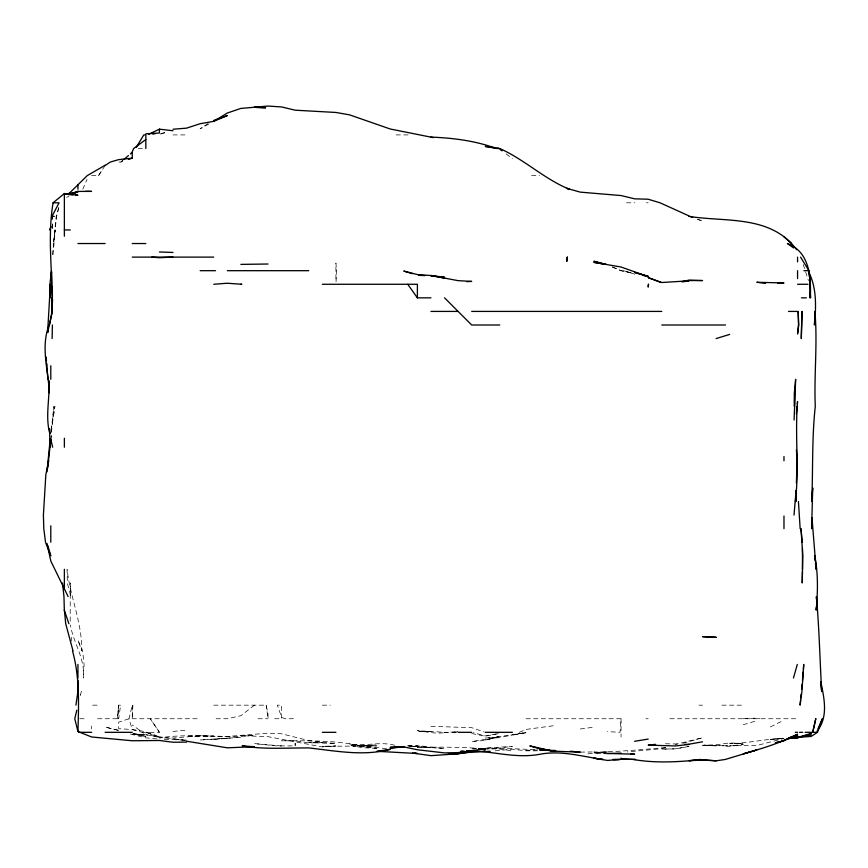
<?xml version="1.0" encoding="UTF-8"?>
<svg xmlns="http://www.w3.org/2000/svg" width="868" height="868" viewBox="0 0 868 868"><rect width="100%" height="100%" fill="white"/><g stroke="black" fill="none" stroke-linecap="round" stroke-linejoin="round"><path stroke-width="0.65" stroke-dasharray="4.34 3.25" d="M394.68 745.265C379.945 741.174 364.484 746.74 349.5 743.974L361.055 745.905C335.037 740.024 308.151 740.903 281.612 740.795L295.185 740.751L308.769 743.008L322.343 742.444L308.769 742.574L335.916 743.594L308.769 740.621L281.612 733.785L268.038 733.167L227.297 736.465L200.15 735.76L172.992 738.039L159.408 737.887C191.003 732.776 222.881 739.135 254.454 735.261L240.881 735.641L268.038 736.672L322.343 746.968L335.916 745.959L322.343 746.328L376.658 745.905L363.074 746.111L376.658 744.722M70.189 621.238L70.275 582.97L70.85 596.544L67.335 582.97L67.086 569.397C70.145 596.924 82.2 622.757 81.755 650.859L77.946 640.139L82.634 650.859L84.087 664.432L83.241 678.016C85.52 658.845 73.335 643.036 70.384 624.938M336.046 281.796L336.578 270.686L335.916 263.047L335.916 281.796M53.067 254.639L55.237 229.955L52.384 254.639M608.989 718.747L621.054 718.747L620.045 732.321L607.47 731.615M50.789 440.065L53.892 406.463L50.952 432.383L54.901 406.463L50.789 432.893M97.585 718.747L117.213 718.747L118.677 705.174L120.619 705.174L118.677 718.747L118.677 705.174M117.213 718.747L118.677 705.554L120.619 705.174M50.789 439.837L51.57 433.62M58.818 207.734L56.637 216.382L53.545 243.528L56.181 216.382L58.655 207.734M82.807 189.224L87.039 179.351M91.531 175.651L98.551 175.651L102.478 169.401M98.551 175.651L105.104 165.549M122.757 160.352L120.858 162.066L116.279 162.066M122.757 160.439L120.858 162.066L124.656 160.764M254.454 705.174L240.881 715.699L227.297 718.747L213.723 718.747M207.984 123.571L200.15 128.779L209.199 123.82M132.262 705.554L132.912 705.174L132.262 718.747L132.262 705.174L128.996 718.747L132.262 729.619L142.037 732.321L145.835 734.621L159.408 737.333C146.996 730.194 132.641 729.391 118.677 728.751L118.677 722.187L128.996 718.747L200.15 718.747M66.63 197.405L68.897 196.211M770.404 726.917L783.978 720.19M519.281 732.321L526.008 729.424L553.166 725.789M160.645 133.889L166.819 131.567M682.769 743.377L702.516 737.724L675.358 744.429M743.247 724.737L756.82 720.711M665.561 747.63L661.785 748.672L627.217 751.927M160.645 134.019L166.819 132.392M665.561 747.543C641.864 749.605 617.821 751.894 593.896 752.057L606.233 752.523M453.649 732.321L458.12 731.518L444.546 732.679L446.206 732.321C436.864 734.285 426.806 731.898 417.389 730.704L445.295 732.321M580.312 728.968L593.896 727.189M607.47 751.872L585.249 754.086M413.678 746.654L417.389 746.23L430.962 747.706L417.389 747.5C437.081 746.881 457.067 747.098 476.63 748.227M227.297 738.342L200.15 739.992L240.881 737.214L213.723 739.406M725.843 745.905L729.673 746.339L743.247 744.635L729.673 745.818L756.82 745.514L783.978 738.429L770.404 739.579L783.978 738.267C765.739 738.885 747.901 743.366 729.673 743.55L743.247 743.507L729.673 742.921L716.089 744.787L702.516 745.286L729.673 745.905M172.992 731.442L186.566 730.129M495.151 750.809L512.424 749.192L526.008 750.82L539.581 750.842M606.233 751.992L593.896 753.109L606.233 753.815M770.404 739.438L783.978 738.256M413.678 746.523L417.389 746.23L407.515 746.502M743.247 718.747L756.82 718.064L759.739 718.747M486.503 747.999L512.424 746.371L498.85 748.042L486.503 748.042M526.008 750.31L538.344 749.919M407.396 745.872L421.013 745.905L444.546 748.607L407.103 745.905L417.389 745.905M580.312 752.122L593.896 751.938L607.47 753.88M716.089 745.959L702.516 745.091L727.688 745.905M281.612 745.992L254.454 743.616L276.718 745.905L295.185 745.905L295.185 743.344L295.185 745.905M172.992 134.909L186.566 134.909M396.123 134.909L411.215 134.909M138.153 148.493L143.318 148.493M531.574 175.651L539.581 175.651M626.468 202.797L634.627 202.797M646.421 202.797L648.201 202.797M630.928 272.585L621.054 270.686L612.385 267.149M92.724 705.174L98.551 705.174M213.723 705.174L266.151 705.174L268.038 714.104L268.038 718.389L266.151 705.174M322.343 705.174L330.35 705.174M698.935 705.174L702.516 705.174M721.926 705.174L743.247 705.174M79.748 718.747L85.617 718.747M258.002 718.747L268.038 718.747M274.646 718.747L281.612 718.747L281.612 705.174L277.315 705.174L281.612 717.293L284.899 718.747L295.185 718.747M526.008 718.747L607.47 718.747M645.922 718.747L648.201 718.747M669.879 718.747L797.562 718.747M159.408 732.321L150.327 718.747L159.408 732.321L142.515 732.321L132.262 724.986M444.546 732.321L458.12 732.321M534.645 749.724C518.576 748.791 502.648 748.227 486.503 748.9L498.85 748.932L512.424 750.853M665.485 743.767L679.058 744.028M164.345 739.308L182.866 740.024M386.531 748.639L363.074 746.111M430.962 726.31L471.693 727.688L484.04 731.898M186.566 740.165L172.992 739.124L182.866 740.187M476.63 748.617L471.693 748.227L475.404 748.683M156.945 738.896L145.835 737.833L128.453 733.558M185.329 740.447L145.835 734.87L132.262 734.534L145.835 735.163L132.262 733.384L145.835 736.769L133.488 733.59M471.693 733.514L485.277 736.238L498.85 733.503L485.277 735.955L473.31 732.657M630.928 272.769L621.054 270.718L612.407 266.888M118.677 730.368L105.104 727.048L118.677 730.411M623.528 270.686L634.627 274.147M697.579 219.365L702.516 221.08L697.579 219.203M506.163 153.951L512.424 158.638M803.225 264.512L804.853 269.449M805.645 271.923L808.412 280.559M71.241 637.286L71.718 640.985M52.319 223.781L52.59 229.955L52.46 223.781M621.054 718.747L621.054 736.943M91.531 725.984L91.531 728.914M81.288 691.59L80.398 695.29L81.288 691.59M498.85 736.487L485.277 740.415L471.693 741.554C489.867 738.722 507.617 734.643 526.008 733.026L512.424 735.033L526.008 732.321L498.85 737.757L485.277 738.028L498.85 737.16L485.277 740.068L498.85 736.487M688.932 746.469L675.358 748.889L661.785 749.106L675.358 748.824L688.932 746.469M200.15 735.739L186.566 736.248L213.723 736.118L200.15 735.739M363.074 745.221L349.5 745.504L373.446 745.905L363.074 745.221M430.962 731.399L417.389 731.637L430.962 731.453M376.658 748.314L363.074 747.76L352.744 745.905L376.658 748.314M159.408 737.333L145.835 732.321L159.408 737.388"/><path stroke-width="1.3" d="M51.624 284.27L51.646 274.397M794.6 392.889L794.437 406.463L794.361 392.889L795.652 379.305L794.09 420.036M802.412 571.86L802.227 582.97L802.791 555.813L801.012 528.666L802.238 542.24M811.743 520.019L811.602 528.666L812.719 487.924L811.732 501.509C813.088 469.87 811.797 438.058 815.28 406.463C813.924 374.759 817.743 343.066 814.868 311.417L814.629 318.827M816.213 607.654L816.17 610.128C817.84 592.052 818.242 573.715 814.781 555.813L815.269 560.75M816.365 599.018L816.408 596.544C819.208 628.226 819.902 659.886 821.692 691.59L820.629 682.953M52.102 338.574L52.405 325.001M802.455 569.397L802.477 548.413M797.117 462.004L796.39 482.988M796.206 490.398L795.88 501.509L796.108 490.398L794.014 515.082M814.553 321.29L814.434 325.001C816.05 307.131 816.983 288.36 808.661 271.868M52.536 299.08L52.08 311.417L49.4 325.001L52.384 311.417L51.765 297.843L52.08 311.417C53.154 275.156 47.002 238.808 53.078 202.797L64.373 193.531L77.946 195.224L75.483 195.05M803.182 671.843L802.466 680.479M803.377 669.369L803.757 664.432L801.923 691.59L800.068 705.174L800.546 700.237M47.631 468.178L50.789 439.837L50.051 447.194L49.519 428.684L49.867 433.62C44.93 416.097 50.203 398.26 48.782 380.542L49.064 386.716M50.246 438.557L47.002 471.877M796.379 413.873L797.052 406.463M795.413 501.509C799.276 468.275 794.795 434.835 797.562 401.515L797.301 403.989M800.773 697.764L801.121 694.064M801.609 689.127L802.097 684.19M49.877 447.194L50.789 440.065M47.61 332.401L50.398 284.27L50.094 297.843L49.921 284.27L51.472 270.686M75.928 705.174L77.892 691.59M47.87 332.401L49.14 325.001C40.438 347.081 48.38 370.235 49.346 392.889L49.172 389.179M48.727 460.778L45.863 474.351L43.4 515.082L43.801 528.666L45.516 542.24L50.789 555.813L47.881 545.939M76.796 710.208L74.778 718.747L77.946 731.507L91.531 736.965L132.262 740.762L159.408 740.48L172.992 742.249L186.566 742.097M793.46 678.016L797.312 664.432M797.562 737.409L790.151 737.876L811.135 736.433L817.472 732.321L822.343 718.747L818.025 728.621M52.113 218.844L52.004 216.382L59.057 202.797L53.078 202.797M817.027 731.192C828.604 716.957 824.166 698.089 820.77 681.716M136.265 147.354L143.795 134.909L145.835 134.909L145.835 148.493M68.659 193.911L87.212 175.651L105.104 165.245M123.701 159.636L128.453 155.567M130.352 153.951L132.262 152.323M145.835 139.542L133.683 148.493L132.262 151.781L132.262 158.15L128.453 159.452M105.104 165.549L110.258 162.066L118.677 159.625L132.262 158.15M172.992 129.234L186.566 128.149L200.15 123.712L213.723 121.336L227.297 113.046L240.881 108.413L268.038 106.059L281.612 106.948L295.185 110.193L335.916 112.46L349.5 114.836L390.231 128.996L433.436 137.643M74.55 193.217L77.946 191.416L91.531 191.372L85.357 191.394M148.591 134.334L159.408 129.158L172.992 130.753M213.723 121.336L227.297 115.574L213.723 120.446M70.547 193.922L77.946 191.296M716.089 338.574L729.673 334.408M811.135 733.753L797.562 737.898L788.914 738.125L797.562 737.843L790.151 738.158M74.247 193.13L77.946 192.012L65.599 194.074M811.135 733.547L798.788 737.062L811.135 734.936M681.532 281.764L688.932 280.136L702.516 280.559L688.932 280.548L682.769 281.709M792.625 736.954L797.562 735.858L783.978 740.382L797.562 734.241C780.354 742.932 761.789 748.737 743.247 753.825L756.82 749.941L725.214 759.478L716.089 760.813L702.516 760.075L688.932 760.661L697.579 759.912M788.914 737.767L797.562 736.91L788.914 737.757L797.562 735.934L792.625 736.78M688.932 744.212L702.516 741.815M683.995 281.655L688.932 280.831L661.785 282.501L648.201 277.641L660.548 282.317M634.627 741.305L648.201 739.069M152.735 134.063L155.405 133.65M377.884 751.113L390.231 749.334C363.247 756.451 335.786 750.918 308.769 747.923C286.462 747.847 264.273 749.605 242.15 745.905L254.454 746.686L227.297 747.815L186.566 741.229M474.167 750.332L466.756 751.07M698.816 759.88C677.517 762.028 655.839 763.189 634.627 759.706M401.341 746.881L390.231 748.042L403.804 746.903L417.389 749.757L444.546 752.903L458.12 752.589L471.693 750.603L466.756 750.972M655.611 744.353L648.201 745.124L675.358 745.948L688.932 744.451L685.232 744.299M458.12 753.804L430.962 755.659L412.452 753.033M461.819 752.675L471.693 751.742L458.12 753.88L448.246 753.977L454.42 753.858M490.214 751.276L461.819 752.838M777.804 283.435L783.978 282.946L756.82 282.274L765.467 283.391M613.079 759.478L619.752 759.478L607.47 760.433L593.896 758.187L597.781 758.74M213.723 284.27L227.297 283.239L241.857 284.27L240.881 284.227M463.056 751.254L460.582 751.438L464.293 751.221M145.835 133.835L159.408 133.01L159.408 129.158M479.103 748.986L485.277 748.617L471.693 750.744C494.424 751.753 516.634 758.545 539.581 754.325C561.032 750.082 581.972 756.527 602.967 759.478L600.374 759.109M466.756 281.666L471.693 281.406L458.12 280.657L430.962 275.514L417.389 274.57L403.804 271.076L412.452 273.713M172.992 257.112L159.408 257.698L151.802 257.112M268.038 264.013L240.881 264.382M621.054 753.12L607.47 753.478L634.627 754.173L630.928 753.891M613.611 759.565L619.752 759.478M479.103 749.355L485.277 749.29L479.103 748.813M496.604 148.493L498.85 148.493M51.993 216.382L54.283 216.382M64.373 229.955L70.308 229.955M77.946 243.528L105.104 243.528M132.262 243.528L145.835 243.528M796.694 249.734L791.551 243.528C764.925 215.546 723.565 221.915 688.932 216.382M132.262 257.112L213.723 257.112M200.15 270.686L215.546 270.686M227.297 270.686L308.769 270.686M803.876 270.686L808.933 270.686L810.332 284.27L810.56 297.843L810.256 294.144M322.343 284.27L417.389 284.27L417.389 297.843L430.962 297.843M797.562 284.27L807.967 284.27M801.446 297.843L806.35 297.843M430.962 311.417L458.12 311.417M471.693 311.417L661.785 311.417M788.513 311.417L797.562 311.417M499.773 325.001L471.693 325.001L444.546 297.843M661.785 325.001L725.496 325.001M716.024 637.286L702.516 636.656L716.089 637.286M78.619 732.321L91.693 732.321M105.104 732.321L132.262 732.321M322.343 732.321L335.916 732.321M458.12 732.321L471.693 732.321M485.277 732.321L512.424 732.321M795.294 732.321L797.562 732.321M799.558 732.321L802.705 732.321M805.113 732.321L817.472 732.321M621.054 759.033L635.495 759.478L621.054 759.033L621.054 758.079M570.439 751.2L580.312 752.165L553.166 751.156L539.581 748.986L549.455 750.104L539.581 749.865L555.629 750.57M376.658 751.297L417.389 753.5L414.915 753.055M159.408 251.97L172.992 252.458M553.166 750.516L555.629 750.614M418.626 275.286L424.788 275.623M702.516 760.075L699.716 759.478L716.089 760.813M68.073 194.53L73.01 194.877M430.962 137.09C452.846 137.979 474.601 140.659 495.346 148.102M430.962 275.959L435.899 276.425M438.373 276.664L444.546 277.25L430.962 275.514L444.546 278.161M479.103 749.127L485.277 749.876L479.103 748.704M498.85 148.2L485.277 146.41L494.087 148.027M643.264 275.481L648.201 276.252L634.627 272.443L648.201 276.664L621.054 267.008L593.896 262.342L605.007 264.284M606.233 264.404L593.896 261.268L605.007 264.436M690.168 216.382L692.642 217.315M688.932 215.872L660.005 202.797L648.201 199.228L634.627 198.826L621.054 195.55L580.312 192.143L566.739 188.334L569.289 189.224C544.193 178.982 524.435 159.441 499.653 148.493M793.504 247.912L787.428 243.528C809.432 251.557 811.623 277.771 810.05 297.843L810.311 284.27L808.933 270.686L800.556 257.112M499.892 149.274L501.986 150.826M783.978 236.78L791.583 243.528M407.721 284.27L417.389 297.843M47.013 543.476L50.789 560.988L68.105 596.544M64.373 610.399L68.876 623.701M73.01 650.859L65.708 623.701L64.373 610.128M50.789 439.241L52.655 447.194M72.5 650.859C79.845 677.333 78.717 704.404 77.946 731.507M62.485 582.97L63.961 596.544L64.33 610.128M815.508 563.224L816.115 569.397L811.981 517.556M46.698 365.732L46.557 363.258L48.022 379.305M809.551 285.496L809.746 287.97M800.155 528.666L798.43 501.509M51.711 285.496L52.492 296.606M796.412 449.667L797.149 460.778M52.297 216.382L52.351 218.844M797.562 257.112L797.562 261.897M797.562 270.686L797.562 278.606M783.978 456.47L783.978 460.778M783.978 515.993L783.978 528.666M77.946 184.7L77.946 189.224M77.946 664.432L77.946 678.016M77.946 680.338L77.946 691.362M64.373 193.531L64.373 236.194M64.373 438.231L64.373 447.194M64.373 569.278L64.373 588.634M50.789 365.732L50.789 379.305M50.789 525.813L50.789 542.24M801.631 325.001L801.283 338.574L802.021 311.417L801.631 325.001M51.603 271.912L51.147 276.827L51.635 271.912M648.461 284.27L648.201 286.863L648.461 284.27M798.517 325.001L797.562 334.006L798.723 325.001L798.169 311.417L798.517 325.001M567.281 257.112L566.739 261.322L567.281 257.112M50.789 226.667L50.051 229.955L50.789 226.667M815.801 718.747L812.698 732.321L815.801 718.747M783.978 740.74L775.341 742.802L783.978 740.773M403.804 746.903L390.231 747.337L403.804 746.936M265.521 107.762L254.454 107.317L265.521 107.762M553.166 751.156L539.581 748.715L529.838 745.905L553.166 751.156M46.427 360.795L46.232 357.095L46.416 360.795"/></g></svg>
